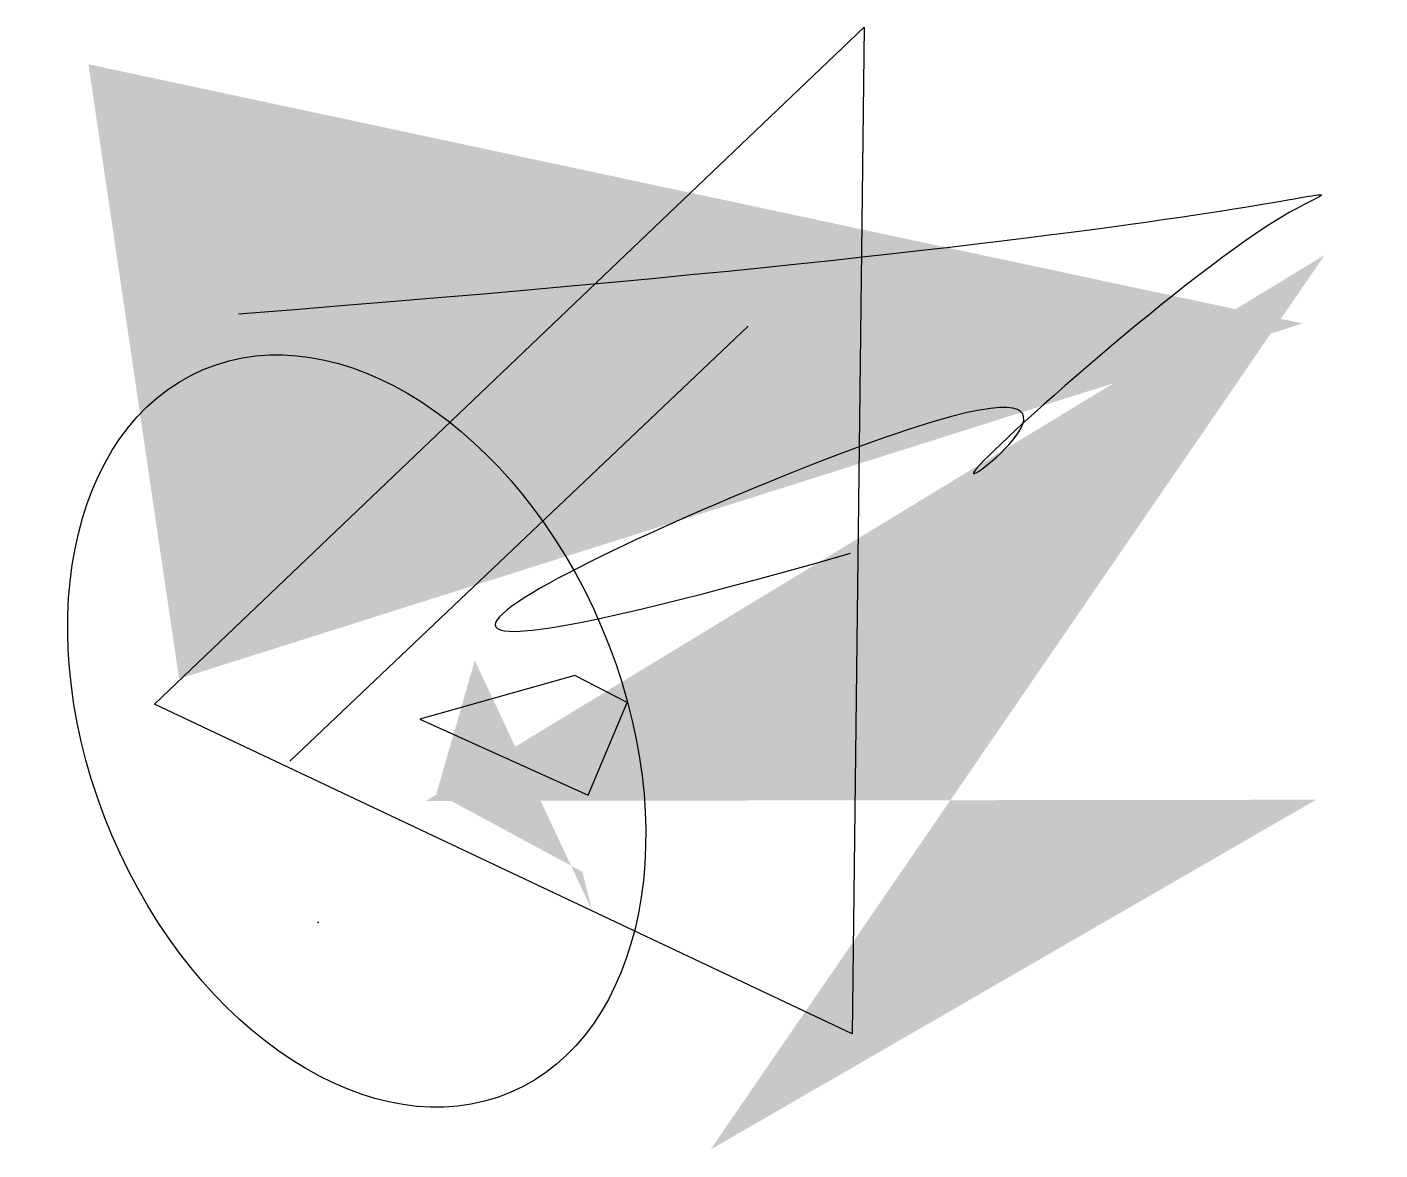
# Model space of a CAD drawing. Header units: inches. Extents: x -5438 to 4896, y -3757 to 4820.
import ezdxf

# ---------------------------------------------------------------- set-up
doc = ezdxf.new("R2010")
doc.units = ezdxf.units.IN

# ---------------------------------------------------------------- blocks, each defined once
blk = doc.blocks.new('B0', base_point=(-1, 2, 1))
at = {"extrusion": (0.863905, 0.366791, 0.864321)}
blk.add_circle((823, 956, -260), 3000, dxfattribs=at)
blk.add_solid([(-192, 968), (705, -943), (-484, -44), (629, -645)])
blk.add_3dface([(571, 853, 524), (-613, 521, -124), (674, -60, 813), (972, 648, 652)])

msp = doc.modelspace()

# ---------------------------------------------------------------- linework, layer by layer
msp.add_line((-3432, -787, -4227), (69, 2536, 4479))
msp.add_open_spline([(-3824, 2630, 1516), (4823, 3299, 2860), (4969, 4319, 1440), (393, 237, 3139), (4253, 3305, 3392), (-4726, -794, -4128), (852, 801, 607)], degree=3)
msp.add_point((-3215, -2019, 3779))
for points in [[(4305, 2556), (-4969, 4536), (-4277, -158)], [(-217, -3754), (4408, -1082), (4474, 3079), (-2391, -1091)]]:
    msp.add_solid(points)
at = {"layer": 'cañería'}
msp.add_3dface([(864, -2869, 4785), (-4464, -351, 356), (955, 4820, 515)], dxfattribs=at)

# ---------------------------------------------------------------- block references
at = {"xscale": -1, "yscale": -1, "zscale": -1, "rotation": 180}
msp.add_blockref('B0', (-1827, -985, 4854), dxfattribs=at)

doc.saveas('drawing.dxf')
